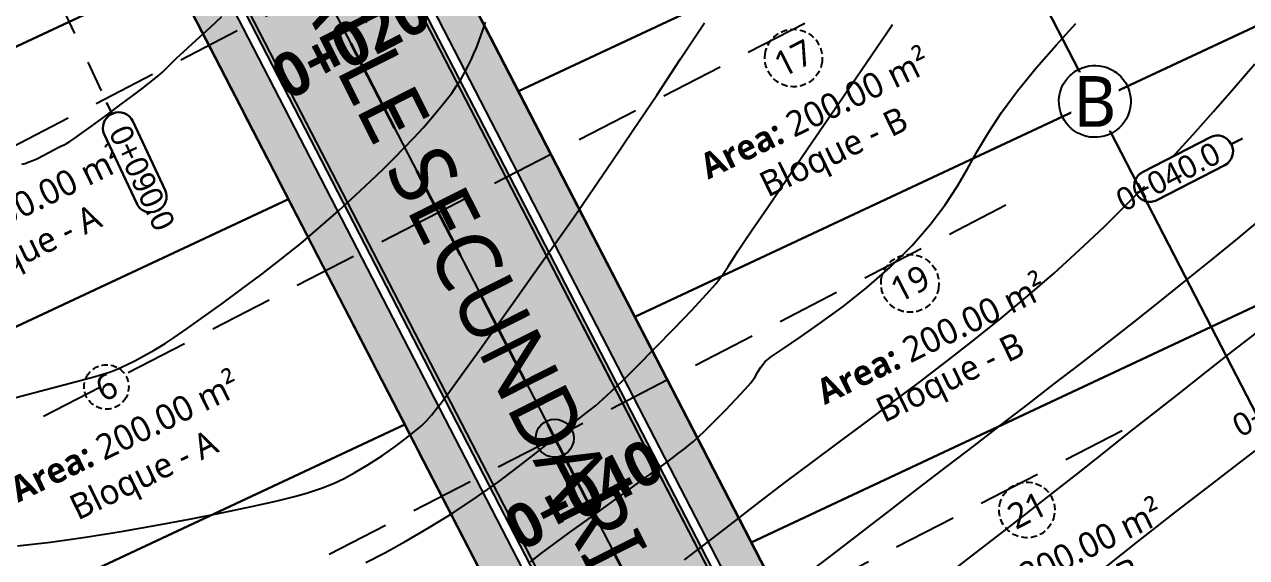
# Model space of a CAD drawing. Header units: millimetres. Extents: x 86 to 591881, y 99 to 1307229.
# Drawn here: x 590673.96 to 590722.11, y 1307055.88 to 1307076.88 of the extents above; entities that cross this region are included whole.
import ezdxf
from ezdxf.enums import TextEntityAlignment as Align

# ---------------------------------------------------------------- set-up
doc = ezdxf.new("R2010")
doc.units = ezdxf.units.MM
for name, pattern in [('CENTER2', [1.125, 0.75, -0.125, 0.125, -0.125]), ('DASHED', [0.75, 0.5, -0.25]), ('DASHED2', [0.375, 0.25, -0.125]), ('HIDDEN', [0.375, 0.25, -0.125])]:
    doc.linetypes.add(name, pattern=pattern)
for name, color, linetype, lineweight in [('_BLOQUES', 9, 'Continuous', 20), ('_BORDILLOS Y CUNETAS', 252, 'Continuous', 20), ('_TEXTO', 3, 'Continuous', 25)]:
    doc.layers.add(name, color=color, linetype=linetype, lineweight=lineweight)
for name, color, linetype in [('_BREAKLINES CORRIDOR', 7, 'Continuous'), ('C-PROP-LINE', 230, 'Continuous'), ('C-PROP-TEXT', 92, 'Continuous'), ('C-ROAD', 7, 'Continuous'), ('C-ROAD-CORR-BNDY', 1, 'CENTER2'), ('C-ROAD-CORR-PATT', 150, 'Continuous'), ('C-ROAD-SAMP', 150, 'HIDDEN'), ('C-ROAD-SAMP-TEXT', 11, 'Continuous'), ('C-ROAD-STAN-MAJR', 11, 'Continuous'), ('C-TINN-BNDY', 110, 'Continuous'), ('C-TOPO-FEAT', 94, 'Continuous'), ('C-TOPO-MAJR', 9, 'Continuous'), ('C-TOPO-MINR', 8, 'Continuous')]:
    doc.layers.add(name, color=color, linetype=linetype)
doc.styles.add('ST - ETIQUETAS', font='', dxfattribs={"height": 2.5})
doc.styles.get("Standard").update_dxf_attribs({"font": 'simplex.shx'})
doc.styles.get('ST - ETIQUETAS').set_extended_font_data('Roboto Thin')

# ---------------------------------------------------------------- blocks, each defined once
blk = doc.blocks.new('MARCA ESTACION')
h = blk.add_hatch(color=7)
h.dxf.hatch_style = 1
h.paths.add_polyline_path([(-3, 0), (0, 0), (0, 3, 0.414214)])
h.paths.add_polyline_path([(3, 0), (0, 0), (0, -3, 0.414214)])
at = {"true_color": 0xffffff}
h = blk.add_hatch(color=7, dxfattribs=at)
h.dxf.hatch_style = 1
h.paths.add_polyline_path([(0, 3), (0, 0), (3, 0, 0.414214)])
h.paths.add_polyline_path([(0, 0), (-3, 0, 0.414214), (0, -3)])
at = {"color": 7, "lineweight": 20}
for points in [[(0, 4), (0, -4)], [(-4, 0), (4, 0)]]:
    blk.add_lwpolyline(points, dxfattribs=at)
at = {"color": 7}
blk.add_circle((0, 0), 3, dxfattribs=at)

msp = doc.modelspace()

# ---------------------------------------------------------------- hatches: boundary and pattern name
at = {"layer": 'C-ROAD-CORR-PATT', "linetype": 'Continuous', "lineweight": 5, "true_color": 0x898989}
msp.add_hatch(color=252, dxfattribs=at).paths.add_polyline_path([(590687.155, 1307082.018), (590688.339, 1307079.727), (590697.516, 1307061.957), (590706.693, 1307044.187), (590713.609, 1307030.795), (590710.944, 1307029.419), (590704.028, 1307042.81), (590694.851, 1307060.58), (590685.673, 1307078.35), (590684.49, 1307080.641), (590687.155, 1307082.018)], flags=0)
at = {"layer": 'C-ROAD-CORR-PATT', "linetype": 'Continuous', "lineweight": 5}
for color, points in [(3, [(590687.289, 1307082.087), (590688.472, 1307079.796), (590697.649, 1307062.026), (590706.827, 1307044.256), (590713.743, 1307030.864), (590713.609, 1307030.795), (590706.693, 1307044.187), (590697.516, 1307061.957), (590688.339, 1307079.727), (590687.155, 1307082.018), (590687.289, 1307082.087)]), (251, [(590684.49, 1307080.641), (590685.673, 1307078.35), (590694.851, 1307060.58), (590704.028, 1307042.81), (590710.944, 1307029.419), (590708.278, 1307028.042), (590701.362, 1307041.433), (590692.185, 1307059.204), (590683.008, 1307076.974), (590681.824, 1307079.265), (590684.49, 1307080.641)]), (3, [(590681.824, 1307079.265), (590683.008, 1307076.974), (590692.185, 1307059.204), (590701.362, 1307041.433), (590708.278, 1307028.042), (590708.145, 1307027.973), (590701.229, 1307041.365), (590692.052, 1307059.135), (590682.874, 1307076.905), (590681.691, 1307079.196), (590681.824, 1307079.265)])]:
    msp.add_hatch(color=color, dxfattribs=at).paths.add_polyline_path(points, flags=0)
h = msp.add_hatch(dxfattribs=at)
h.set_pattern_fill('AR-HBONE', color=30, scale=0.003, style=0)
h.set_pattern_definition([(45, (590681.38017, 1307079.03522), (0, 0.4310523), [0.9144, -0.3048]), (135, (590681.5957, 1307079.25075), (4e-17, 0.4310523), [0.9144, -0.3048])])
h.paths.add_polyline_path([(590681.38, 1307079.035), (590682.563, 1307076.744), (590691.741, 1307058.974), (590700.918, 1307041.204), (590707.834, 1307027.813), (590706.501, 1307027.124), (590699.585, 1307040.516), (590690.408, 1307058.286), (590681.231, 1307076.056), (590680.047, 1307078.347), (590681.38, 1307079.035)], flags=0)

# ---------------------------------------------------------------- linework, layer by layer
at = {"layer": '_BLOQUES', "color": 4, "linetype": 'Continuous', "lineweight": 25}
msp.add_polyline3d([(590684.242, 1307092.018, 0), (590720.493, 1307108.995, 0), (590748.023, 1307055.677, 0), (590711.775, 1307038.705, 0), (590684.242, 1307092.018, 0)], dxfattribs=at)
at = {"layer": '_BLOQUES', "color": 140, "linetype": 'Continuous', "lineweight": 25}
msp.add_polyline3d([(590638.927, 1307070.797, 0), (590675.179, 1307087.774, 0), (590702.712, 1307034.462, 0), (590666.46, 1307017.488, 0), (590638.927, 1307070.797, 0)], dxfattribs=at)
at = {"layer": '_BORDILLOS Y CUNETAS'}
for points in [[(590713.681, 1307030.657), (590682.703, 1307090.639, -0.42561), (590683.864, 1307094.05), (590719.21, 1307110.602, -0.402936), (590722.491, 1307109.485), (590751.882, 1307052.562)], [(590714.137, 1307030.864), (590683.147, 1307090.868, -0.42561), (590684.076, 1307093.597), (590719.422, 1307110.149, -0.402936), (590722.047, 1307109.256), (590751.459, 1307052.291)], [(590667.299, 1307011.504), (590637.388, 1307069.418, -0.425615), (590638.549, 1307072.829), (590673.895, 1307089.381, -0.402908), (590677.176, 1307088.264), (590708.207, 1307028.18)], [(590667.764, 1307011.695), (590637.833, 1307069.647, -0.425615), (590638.762, 1307072.376), (590674.107, 1307088.928, -0.402908), (590676.732, 1307088.035), (590707.751, 1307027.974)]]:
    msp.add_lwpolyline(points, format="xyb", dxfattribs=at)
at = {"layer": '_BREAKLINES CORRIDOR', "flags": 128}
for points in [[(590715.505, 1307031.483), (590684.242, 1307092.018), (590684.708, 1307092.237)], [(590669.157, 1307012.265), (590638.927, 1307070.797), (590675.179, 1307087.774), (590706.383, 1307027.354)]]:
    msp.add_lwpolyline(points, dxfattribs=at)
at = {"layer": 'C-PROP-LINE', "color": 4, "linetype": 'Continuous', "lineweight": 25}
for points in [[(590706.956, 1307091.621, 0), (590688.83, 1307083.133, 0), (590693.419, 1307074.248, 0), (590711.544, 1307082.736, 0), (590706.956, 1307091.621, 0), (590706.956, 1307091.621, 0)], [(590729.669, 1307091.224, 0), (590711.545, 1307082.736, 0), (590716.133, 1307073.85, 0), (590716.133, 1307073.85, 0), (590734.258, 1307082.337, 0), (590729.669, 1307091.224, 0)], [(590675.179, 1307087.774, 0), (590657.053, 1307079.286, 0), (590661.642, 1307070.401, 0), (590679.767, 1307078.889, 0), (590675.179, 1307087.774, 0)], [(590716.133, 1307073.85, 0), (590711.545, 1307082.736, 0), (590711.544, 1307082.736, 0), (590693.419, 1307074.248, 0), (590698.008, 1307065.362, 0), (590716.133, 1307073.85, 0)], [(590738.846, 1307073.451, 0), (590734.258, 1307082.337, 0), (590716.133, 1307073.85, 0), (590720.722, 1307064.964, 0), (590720.722, 1307064.964, 0), (590738.846, 1307073.451, 0)], [(590684.356, 1307070.004, 0), (590679.767, 1307078.889, 0), (590661.642, 1307070.401, 0), (590661.642, 1307070.4, 0), (590666.231, 1307061.516, 0), (590684.356, 1307070.004, 0)], [(590716.133, 1307073.85, 0), (590716.133, 1307073.85, 0), (590698.008, 1307065.362, 0), (590702.597, 1307056.477, 0), (590720.722, 1307064.964, 0), (590716.133, 1307073.85, 0)], [(590743.434, 1307064.565, 0), (590738.846, 1307073.451, 0), (590720.722, 1307064.964, 0), (590725.31, 1307056.078, 0), (590725.311, 1307056.077, 0), (590743.434, 1307064.565, 0)], [(590688.945, 1307061.119, 0), (590684.356, 1307070.004, 0), (590666.231, 1307061.516, 0), (590666.231, 1307061.515, 0), (590670.82, 1307052.63, 0), (590688.945, 1307061.119, 0)], [(590720.722, 1307064.964, 0), (590720.722, 1307064.964, 0), (590702.597, 1307056.477, 0), (590707.186, 1307047.591, 0), (590725.31, 1307056.078, 0), (590720.722, 1307064.964, 0)], [(590693.534, 1307052.233, 0), (590688.945, 1307061.119, 0), (590670.82, 1307052.63, 0), (590670.82, 1307052.63, 0), (590675.409, 1307043.745, 0), (590693.534, 1307052.233, 0)]]:
    msp.add_polyline3d(points, dxfattribs=at)
at = {"layer": 'C-PROP-TEXT', "color": 12, "linetype": 'DASHED2', "lineweight": 25, "extrusion": (0, 0, -1)}
for centre, radius, start, end in [((-590704.262, 1307075.559), 1.133, 7.4684, 187.4684), ((-590704.262, 1307075.559), 1.133, 187.4684, 7.4684), ((-590708.848, 1307066.679), 1.14, 8.2909, 188.2909), ((-590708.848, 1307066.679), 1.14, 188.2909, 8.2909), ((-590677.19, 1307062.599), 0.877, 28.0568, 208.0568), ((-590677.19, 1307062.599), 0.877, 208.0568, 28.0568), ((-590713.457, 1307057.752), 1.094, 9.9585, 189.9585), ((-590713.457, 1307057.752), 1.094, 189.9585, 9.9585)]:
    msp.add_arc(centre, radius, start, end, dxfattribs=at)
at = {"layer": 'C-ROAD', "color": 2, "linetype": 'HIDDEN', "lineweight": 35, "ltscale": 15, "flags": 128}
msp.add_lwpolyline([(590676.496, 1307096.12), (590710.944, 1307029.419)], dxfattribs=at)
at = {"layer": 'C-ROAD-SAMP', "color": 1, "linetype": 'DASHED2', "lineweight": 25, "ltscale": 10}
for points in [[(590660.021, 1307110.49), (590668.503, 1307092.377), (590676.985, 1307074.265)], [(590717.209, 1307060.873), (590699.439, 1307051.695), (590681.669, 1307042.518)]]:
    msp.add_lwpolyline(points, dxfattribs=at)
at = {"layer": 'C-TOPO-FEAT', "color": 94, "linetype": 'Continuous', "lineweight": -3, "flags": 128}
for points in [[(590687.6, 1307082.247), (590688.783, 1307079.956), (590697.96, 1307062.186), (590707.138, 1307044.416), (590714.054, 1307031.025)], [(590687.155, 1307082.018), (590688.339, 1307079.727), (590697.516, 1307061.957), (590706.693, 1307044.187), (590713.609, 1307030.795)], [(590687.289, 1307082.087), (590688.472, 1307079.796), (590697.649, 1307062.026), (590706.827, 1307044.256), (590713.743, 1307030.864)], [(590684.49, 1307080.641), (590685.673, 1307078.35), (590694.851, 1307060.58), (590704.028, 1307042.81), (590710.944, 1307029.419)], [(590681.38, 1307079.035), (590682.563, 1307076.744), (590691.741, 1307058.974), (590700.918, 1307041.204), (590707.834, 1307027.813)], [(590681.691, 1307079.196), (590682.874, 1307076.905), (590692.052, 1307059.135), (590701.229, 1307041.365), (590708.145, 1307027.973)], [(590681.824, 1307079.265), (590683.008, 1307076.974), (590692.185, 1307059.204), (590701.362, 1307041.433), (590708.278, 1307028.042)], [(590680.047, 1307078.347), (590681.231, 1307076.056), (590690.408, 1307058.286), (590699.585, 1307040.516), (590706.501, 1307027.124)]]:
    msp.add_lwpolyline(points, dxfattribs=at)
at = {"layer": 'C-TOPO-MAJR', "color": 40, "linetype": 'Continuous', "lineweight": -3}
for points, elevation in [([(590673.688, 1307056.333), (590674.987, 1307056.486), (590676.362, 1307056.681), (590677.771, 1307056.905), (590679.171, 1307057.148), (590680.522, 1307057.4), (590681.782, 1307057.65), (590682.909, 1307057.886), (590683.861, 1307058.099), (590684.597, 1307058.277), (590685.076, 1307058.41), (590685.665, 1307058.609), (590686.134, 1307058.796), (590686.55, 1307058.996), (590686.981, 1307059.233), (590687.493, 1307059.531), (590688.068, 1307059.896), (590688.611, 1307060.281), (590689.069, 1307060.631), (590689.392, 1307060.891), (590689.53, 1307061.005), (590689.61, 1307061.075), (590689.686, 1307061.149), (590689.795, 1307061.267), (590689.994, 1307061.494), (590690.225, 1307061.775), (590690.386, 1307061.99), (590690.716, 1307062.44), (590691.189, 1307063.092), (590691.78, 1307063.91), (590692.464, 1307064.86), (590693.215, 1307065.91), (590694.008, 1307067.024), (590694.816, 1307068.168), (590695.615, 1307069.309), (590696.379, 1307070.413), (590697.115, 1307071.492), (590697.957, 1307072.741), (590698.869, 1307074.103), (590699.813, 1307075.523), (590700.754, 1307076.943)], 459.5), ([(590673.856, 1307071.372), (590673.982, 1307071.41), (590674.107, 1307071.453), (590674.256, 1307071.506), (590674.451, 1307071.586), (590674.726, 1307071.731), (590675.093, 1307071.934), (590675.31, 1307072.054), (590675.415, 1307072.099), (590675.519, 1307072.145), (590675.611, 1307072.195), (590675.748, 1307072.277), (590675.911, 1307072.381), (590676.142, 1307072.546), (590676.597, 1307072.879), (590677.172, 1307073.302), (590677.764, 1307073.74), (590678.269, 1307074.115), (590678.583, 1307074.352), (590678.831, 1307074.541), (590679.036, 1307074.699), (590679.219, 1307074.846), (590679.402, 1307075.004), (590679.601, 1307075.194), (590679.751, 1307075.353), (590679.945, 1307075.549), (590680.237, 1307075.821), (590680.726, 1307076.269), (590681.272, 1307076.767), (590681.734, 1307077.192)], 460), ([(590693.895, 1307055.712), (590694.337, 1307056.054), (590694.887, 1307056.463), (590695.439, 1307056.863), (590696.12, 1307057.356), (590696.874, 1307057.901), (590697.643, 1307058.459), (590698.371, 1307058.987), (590699, 1307059.444), (590699.473, 1307059.791), (590699.734, 1307059.987), (590699.964, 1307060.165), (590700.142, 1307060.306), (590700.314, 1307060.452), (590700.529, 1307060.647), (590700.778, 1307060.888), (590701.148, 1307061.256), (590701.575, 1307061.691), (590701.997, 1307062.128), (590702.353, 1307062.506), (590702.579, 1307062.762), (590702.744, 1307062.994), (590702.855, 1307063.19), (590702.969, 1307063.381), (590703.146, 1307063.601), (590703.39, 1307063.794), (590703.867, 1307064.12), (590704.527, 1307064.566), (590705.324, 1307065.12), (590706.211, 1307065.77), (590707.139, 1307066.503), (590708.061, 1307067.307), (590708.931, 1307068.169), (590709.664, 1307069.012), (590710.241, 1307069.78), (590710.71, 1307070.5), (590711.118, 1307071.198), (590711.512, 1307071.898), (590711.94, 1307072.627), (590712.45, 1307073.409), (590713.089, 1307074.271), (590713.837, 1307075.181), (590714.615, 1307076.072), (590715.386, 1307076.916)], 459), ([(590704.627, 1307055.103), (590705.766, 1307055.974), (590706.911, 1307056.854), (590708.054, 1307057.735), (590709.186, 1307058.607), (590710.299, 1307059.462), (590711.388, 1307060.296), (590712.454, 1307061.114), (590713.502, 1307061.919), (590714.536, 1307062.716), (590715.561, 1307063.51), (590716.581, 1307064.305), (590717.6, 1307065.105), (590718.624, 1307065.916), (590719.656, 1307066.741), (590720.7, 1307067.585), (590721.762, 1307068.453), (590722.902, 1307069.399)], 458.5), ([(590716.589, 1307055.52), (590717.241, 1307056.039), (590717.885, 1307056.549), (590718.54, 1307057.064), (590719.222, 1307057.597), (590719.95, 1307058.161), (590720.74, 1307058.771), (590721.61, 1307059.439), (590722.447, 1307060.08)], 458)]:
    msp.add_lwpolyline(points, dxfattribs=dict(at, elevation=elevation))
at = {"layer": 'C-TOPO-MINR', "color": 44, "linetype": 'Continuous', "lineweight": -3}
for points, elevation in [([(590673.427, 1307062.135), (590674.813, 1307062.5), (590675.951, 1307062.803), (590676.743, 1307063.017), (590677.092, 1307063.114), (590677.343, 1307063.196), (590677.54, 1307063.272), (590677.781, 1307063.38), (590678.004, 1307063.485), (590678.303, 1307063.634), (590678.664, 1307063.824), (590679.068, 1307064.052), (590679.498, 1307064.315), (590679.86, 1307064.554), (590680.376, 1307064.908), (590681.013, 1307065.356), (590681.738, 1307065.877), (590682.516, 1307066.448), (590683.316, 1307067.049), (590684.102, 1307067.659), (590684.843, 1307068.256), (590685.624, 1307068.916), (590686.348, 1307069.552), (590687.007, 1307070.153), (590687.598, 1307070.709), (590688.114, 1307071.209), (590688.549, 1307071.641), (590688.898, 1307071.994), (590689.304, 1307072.418), (590689.664, 1307072.814), (590689.973, 1307073.169), (590690.226, 1307073.47), (590690.417, 1307073.703), (590690.63, 1307073.966), (590690.792, 1307074.182), (590690.981, 1307074.46), (590691.162, 1307074.743), (590691.295, 1307074.974), (590691.449, 1307075.273), (590691.571, 1307075.52), (590691.67, 1307075.737), (590691.766, 1307075.967), (590691.875, 1307076.257), (590691.988, 1307076.573), (590692.126, 1307076.979)], 459.75), ([(590687.412, 1307055.686), (590688.152, 1307056.068), (590688.961, 1307056.513), (590689.882, 1307057.045), (590690.854, 1307057.642), (590691.775, 1307058.256), (590692.633, 1307058.865), (590693.414, 1307059.45), (590694.105, 1307059.988), (590694.693, 1307060.459), (590695.164, 1307060.841), (590695.505, 1307061.113), (590695.884, 1307061.407), (590696.184, 1307061.642), (590696.454, 1307061.862), (590696.741, 1307062.112), (590697.095, 1307062.434), (590697.504, 1307062.828), (590698.103, 1307063.424), (590698.813, 1307064.141), (590699.556, 1307064.903), (590700.253, 1307065.63), (590700.825, 1307066.243), (590701.195, 1307066.664), (590701.481, 1307067.034), (590701.692, 1307067.341), (590701.873, 1307067.63), (590702.07, 1307067.949), (590702.327, 1307068.343), (590702.629, 1307068.785), (590703.216, 1307069.645), (590704.024, 1307070.826), (590704.987, 1307072.235), (590706.04, 1307073.777), (590707.12, 1307075.358), (590708.161, 1307076.884)], 459.25), ([(590699.964, 1307055.79), (590700.905, 1307056.512), (590701.877, 1307057.261), (590702.892, 1307058.043), (590703.964, 1307058.86), (590704.98, 1307059.624), (590706.02, 1307060.399), (590707.078, 1307061.185), (590708.148, 1307061.983), (590709.225, 1307062.794), (590710.304, 1307063.619), (590711.379, 1307064.459), (590712.445, 1307065.316), (590713.496, 1307066.191), (590714.528, 1307067.084), (590715.534, 1307067.996), (590716.5, 1307068.913), (590717.422, 1307069.822), (590718.306, 1307070.726), (590719.16, 1307071.629), (590719.992, 1307072.537), (590720.81, 1307073.453), (590721.621, 1307074.382), (590722.434, 1307075.328)], 458.75), ([(590710.178, 1307055.095), (590711.288, 1307055.948), (590712.37, 1307056.781), (590713.425, 1307057.6), (590714.458, 1307058.408), (590715.476, 1307059.209), (590716.485, 1307060.004), (590717.491, 1307060.799), (590718.499, 1307061.596), (590719.516, 1307062.398), (590720.548, 1307063.208), (590721.6, 1307064.031), (590722.679, 1307064.868)], 458.25)]:
    msp.add_lwpolyline(points, dxfattribs=dict(at, elevation=elevation))

# ---------------------------------------------------------------- block references
at = {"layer": 'C-ROAD-STAN-MAJR', "color": 11, "linetype": 'Continuous', "lineweight": -3, "xscale": 0.25, "yscale": 0.25, "zscale": 0.25, "rotation": 297.3141524209564}
msp.add_blockref('MARCA ESTACION', (590694.851, 1307060.58), dxfattribs=at)

# ---------------------------------------------------------------- texts
at = {"layer": '_TEXTO', "style": 'ST - ETIQUETAS'}
msp.add_text('CALLE SECUNDARIA # 2', height=2.5, rotation=296.7711, dxfattribs=at).set_placement((590691.689, 1307064.244), align=Align.CENTER)
at = {"layer": 'C-PROP-TEXT', "color": 92, "linetype": 'Continuous', "lineweight": -3, "char_height": 1, "attachment_point": 2, "rotation": 26, "style": 'ST - ETIQUETAS'}
for s, insert in [('{\\fRoboto Thin|b1|i0|c0|p2;\\C18;\\c0;Area:\\C0; \\fRoboto Thin|b0|i0|c0|p2;\\C178;\\c4980736;200.00 m²\\PBloque - B}', (590704.886, 1307073.824)), ('{\\fRoboto Thin|b1|i0|c0|p2;\\C18;\\c0;Area:\\C0; \\fRoboto Thin|b0|i0|c0|p2;\\C178;\\c4980736;200.00 m²\\PBloque - A}', (590673.109, 1307069.978)), ('{\\fRoboto Thin|b1|i0|c0|p2;\\C18;\\c0;Area:\\C0; \\fRoboto Thin|b0|i0|c0|p2;\\C178;\\c4980736;200.00 m²\\PBloque - B}', (590709.475, 1307064.939)), ('{\\fRoboto Thin|b1|i0|c0|p2;\\C18;\\c0;Area:\\C0; \\fRoboto Thin|b0|i0|c0|p2;\\C178;\\c4980736;200.00 m²\\PBloque - A}', (590677.697, 1307061.092)), ('{\\fRoboto Thin|b1|i0|c0|p2;\\C18;\\c0;Area:\\C0; \\fRoboto Thin|b0|i0|c0|p2;\\C178;\\c4980736;200.00 m²\\PBloque - B}', (590714.063, 1307056.053))]:
    msp.add_mtext(s, dxfattribs=dict(at, insert=insert))
at = {"layer": 'C-PROP-TEXT', "color": 2, "linetype": 'Continuous', "lineweight": -3, "char_height": 1, "attachment_point": 8, "rotation": 27, "style": 'ST - ETIQUETAS'}
for s, insert in [('{\\fRoboto Black|b0|i0|c0|p2;17}', (590704.489, 1307075.113)), ('{\\fRoboto Black|b0|i0|c0|p2;19}', (590709.081, 1307066.221)), ('{\\fRoboto Black|b0|i0|c0|p2;6}', (590677.423, 1307062.141)), ('{\\fRoboto Black|b0|i0|c0|p2;21}', (590713.688, 1307057.3))]:
    msp.add_mtext(s, dxfattribs=dict(at, insert=insert))
at = {"layer": 'C-ROAD-STAN-MAJR', "color": 7, "linetype": 'Continuous', "lineweight": -3, "char_height": 1.75, "attachment_point": 5, "rotation": 27.3142}
for s, insert in [('{\\fRoboto Black|b1|i0|c0|p2;\\C18;\\c0;0+020}', (590686.82, 1307076.129)), ('{\\fRoboto Black|b1|i0|c0|p2;\\C18;\\c0;0+040}', (590695.998, 1307058.359))]:
    msp.add_mtext(s, dxfattribs=dict(at, insert=insert))

# ---------------------------------------------------------------- next in the draw order: texts
at = {"layer": 'C-PROP-TEXT', "color": 92, "linetype": 'Continuous', "lineweight": -3, "insert": (590716.133, 1307073.85), "char_height": 2, "width": 1.56495, "attachment_point": 5, "bg_fill": 3, "box_fill_scale": 1.075, "bg_fill_color": 256, "bg_fill_true_color": 13158600, "bg_fill_transparency": 0}
msp.add_mtext('{\\fRoboto Black|b0|i0|c0|p2;\\C3;B}', dxfattribs=at)
at = {"layer": 'C-ROAD-SAMP-TEXT', "color": 194, "linetype": 'Continuous', "lineweight": -3, "insert": (590725.558, 1307063.004), "char_height": 0.9, "width": 3.04168, "attachment_point": 6, "rotation": 27.3086, "bg_fill": 3, "box_fill_scale": 1.166667, "bg_fill_color": 256, "bg_fill_true_color": 13158600, "bg_fill_transparency": 0}
msp.add_mtext('{\\fFreestyle Script|b0|i0|c0|p66;\\C196;\\c8323135;0+050.0}', dxfattribs=at)

# ---------------------------------------------------------------- next in the draw order: hatches: boundary and pattern name
at = {"layer": 'C-ROAD-CORR-PATT', "linetype": 'Continuous', "lineweight": 5}
h = msp.add_hatch(dxfattribs=at)
h.set_pattern_fill('AR-HBONE', color=30, scale=0.003, style=0)
h.set_pattern_definition([(45, (590688.93245, 1307082.9356), (0, 0.4310523), [0.9144, -0.3048]), (135, (590689.14798, 1307083.15113), (4e-17, 0.4310523), [0.9144, -0.3048])])
h.paths.add_polyline_path([(590688.932, 1307082.936), (590690.116, 1307080.645), (590699.293, 1307062.875), (590708.47, 1307045.104), (590715.386, 1307031.713), (590714.054, 1307031.025), (590707.138, 1307044.416), (590697.96, 1307062.186), (590688.783, 1307079.956), (590687.6, 1307082.247), (590688.932, 1307082.936)], flags=0)

# ---------------------------------------------------------------- next in the draw order: linework, layer by layer
at = {"layer": 'C-PROP-TEXT', "color": 92, "linetype": 'Continuous', "lineweight": -3, "extrusion": (0, 0, -1)}
for start, end in [(232.2342, 52.2342), (52.2342, 232.2342)]:
    msp.add_arc((-590716.133, 1307073.85), 1.415, start, end, dxfattribs=at)
at = {"layer": 'C-ROAD-CORR-BNDY', "color": 166, "linetype": 'DASHED', "lineweight": 30, "ltscale": 4}
msp.add_lwpolyline([(590680.047, 1307078.347), (590681.231, 1307076.056), (590690.408, 1307058.286), (590699.585, 1307040.516), (590706.501, 1307027.124), (590715.386, 1307031.713), (590708.47, 1307045.104), (590699.293, 1307062.875), (590690.116, 1307080.645), (590688.932, 1307082.936)], close=True, dxfattribs=at)
at = {"layer": 'C-TINN-BNDY', "color": 110, "linetype": 'Continuous', "lineweight": -3}
msp.add_polyline3d([(590690.116, 1307080.645, 459.892), (590699.293, 1307062.875, 459.105), (590708.47, 1307045.104, 458.317), (590715.386, 1307031.713, 457.724), (590715.386, 1307031.713, 457.524), (590714.054, 1307031.025, 457.494), (590713.743, 1307030.864, 457.39), (590713.61, 1307030.795, 457.39), (590713.609, 1307030.795, 456.94), (590710.944, 1307029.419, 457), (590708.278, 1307028.042, 456.94), (590708.278, 1307028.042, 457.39), (590708.145, 1307027.973, 457.39), (590707.834, 1307027.813, 457.494), (590706.501, 1307027.124, 457.524), (590699.585, 1307040.516, 458.117), (590690.408, 1307058.286, 458.905), (590681.231, 1307076.056, 459.692), (590680.184, 1307078.083, 458.928)], dxfattribs=at)
at = {"layer": 'C-TOPO-FEAT', "color": 94, "linetype": 'Continuous', "lineweight": -3, "flags": 128}
msp.add_lwpolyline([(590688.932, 1307082.936), (590690.116, 1307080.645), (590699.293, 1307062.875), (590708.47, 1307045.104), (590715.386, 1307031.713)], dxfattribs=at)

# ---------------------------------------------------------------- next in the draw order: texts
at = {"layer": 'C-ROAD-SAMP-TEXT', "color": 194, "linetype": 'Continuous', "lineweight": -3, "char_height": 0.9, "width": 3.04168, "bg_fill": 3, "box_fill_scale": 1.166667, "bg_fill_color": 256, "bg_fill_true_color": 13158600, "bg_fill_transparency": 0}
for s, insert, attachment_point, rotation in [('{\\fFreestyle Script|b0|i0|c0|p66;\\C196;\\c8323135;0+090.0}', (590677.664, 1307072.816), 4, 295.0938), ('{\\fFreestyle Script|b0|i0|c0|p66;\\C196;\\c8323135;0+040.0}', (590720.97, 1307071.89), 6, 27.3086)]:
    msp.add_mtext(s, dxfattribs=dict(at, insert=insert, attachment_point=attachment_point, rotation=rotation))

# ---------------------------------------------------------------- next in the draw order: linework, layer by layer
at = {"layer": 'C-ROAD-SAMP', "color": 1, "linetype": 'DASHED2', "lineweight": 25, "ltscale": 10}
for points in [[(590703.443, 1307087.528), (590685.673, 1307078.35), (590667.903, 1307069.173)], [(590708.032, 1307078.643), (590690.262, 1307069.465), (590672.492, 1307060.288)], [(590712.621, 1307069.758), (590694.851, 1307060.58), (590677.08, 1307051.403)]]:
    msp.add_lwpolyline(points, dxfattribs=at)
at = {"layer": 'C-ROAD-SAMP-TEXT', "color": 194, "linetype": 'Continuous', "lineweight": 30}
for p, q in [((590677.197, 1307073.812), (590677.409, 1307073.359)), ((590677.426, 1307073.367), (590677.392, 1307073.352)), ((590679.501, 1307070.351), (590678.223, 1307073.078)), ((590677.104, 1307072.554), (590678.381, 1307069.826)), ((590720.686, 1307072.439), (590718.01, 1307071.058)), ((590721.511, 1307072.149), (590721.494, 1307072.181)), ((590721.947, 1307072.395), (590721.503, 1307072.165)), ((590718.578, 1307069.959), (590721.253, 1307071.341)), ((590717.752, 1307070.249), (590717.769, 1307070.217)), ((590679.179, 1307069.538), (590679.212, 1307069.553))]:
    msp.add_line(p, q, dxfattribs=at)
for centre, start, end in [((590677.647, 1307072.808), 115.0938, 205.0938), ((590677.68, 1307072.824), 25.0938, 115.0938), ((590720.961, 1307071.906), 27.3086, 117.3086), ((590720.978, 1307071.874), 297.3086, 27.3086), ((590718.285, 1307070.525), 117.3086, 207.3086), ((590678.957, 1307070.096), 295.0938, 25.0938), ((590718.302, 1307070.492), 207.3086, 297.3086), ((590678.924, 1307070.081), 205.0938, 295.0938)]:
    msp.add_arc(centre, 0.6, start, end, dxfattribs=at)

doc.saveas('drawing.dxf')
